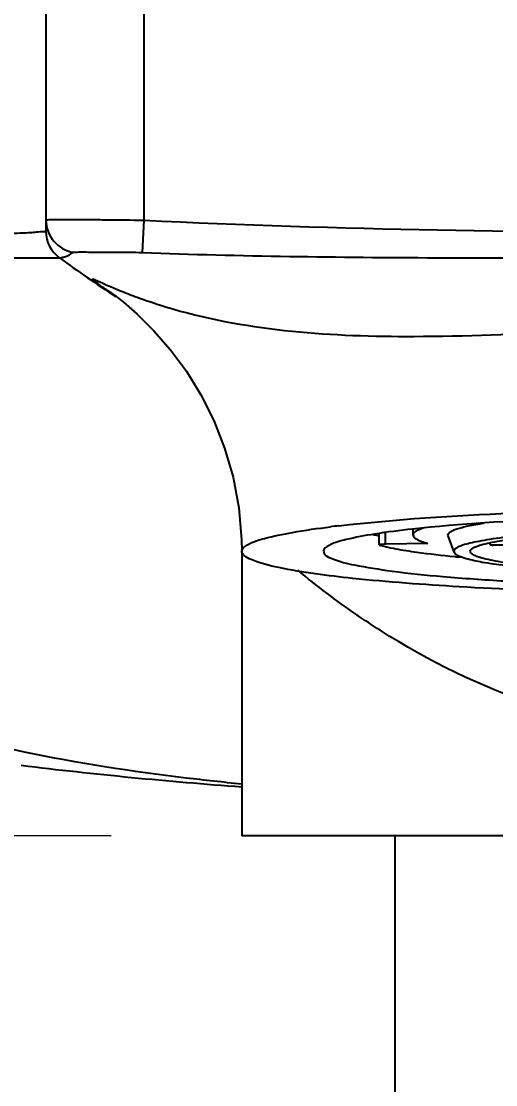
# Model space of a CAD drawing. Extents: x 1777 to 3131, y 3495 to 4487.
# Drawn here: x 2077.49 to 2092.03, y 3732.18 to 3764.74 of the extents above; entities that cross this region are included whole.
import ezdxf

# ---------------------------------------------------------------- set-up
doc = ezdxf.new("R2010")
doc.units = 0
doc.header["$LTSCALE"] = 30
doc.header["$MEASUREMENT"] = 0
doc.header["$PDMODE"] = 3
doc.header["$PDSIZE"] = -10
doc.layers.get('0').update_dxf_attribs({"linetype": 'CONTINUOUS'})
doc.layers.get('DEFPOINTS').update_dxf_attribs({"linetype": 'CONTINUOUS'})
for name, color, linetype in [('80M24123JD01DXF_CONTINUOUS_LINE', 7, 'CONTINUOUS'), ('80T238080_DXF_CONTINUOUS_LINE', 7, 'CONTINUOUS'), ('J51311_DXF_CONTINUOUS_LINE', 7, 'CONTINUOUS')]:
    doc.layers.add(name, color=color, linetype=linetype)
doc.styles.add('Daelim Dimension', font='NanumGothic.ttf')
doc.dimstyles.new('DEFAULT', dxfattribs={"dimscale": 2, "dimtxt": 2, "dimasz": 2, "dimexe": 0, "dimexo": 2, "dimgap": 1, "dimtad": 1, "dimdec": 1, "dimzin": 9, "dimdsep": 46, "dimtxsty": 'Daelim Dimension', "dimcen": 0.5, "dimclrd": 252, "dimclre": 252, "dimclrt": 3, "dimadec": 1, "dimazin": 0, "dimtfac": 1, "dimtdec": 1, "dimtix": 1, "dimtmove": 0, "dimatfit": 3, "dimfxl": 0, "dimtolj": 1, "dimtzin": 1, "dimlwd": 9, "dimlwe": 9, "dimarcsym": 0})

# ---------------------------------------------------------------- blocks, each defined once
blk = doc.blocks.new('*D78')
at = {"color": 5, "lineweight": 9, "ltscale": 0.5}
for p, q in [((2074.996, 3836.681), (1968.086, 3836.681)), ((1970.086, 3832.681), (1970.086, 3743.803)), ((2080.246, 3739.803), (1968.086, 3739.803))]:
    blk.add_line(p, q, dxfattribs=at)
at = {"color": 5, "ltscale": 0.5}
for points in [[(1969.419, 3832.681), (1970.753, 3832.681), (1970.086, 3836.681)], [(1969.419, 3743.803), (1970.753, 3743.803), (1970.086, 3739.803)]]:
    blk.add_solid(points, dxfattribs=at)
at = {"layer": 'DEFPOINTS', "color": 0, "ltscale": 0.5}
for p in [(2078.996, 3836.681), (1970.086, 3739.803), (2084.246, 3739.803)]:
    blk.add_point(p, dxfattribs=at)
at = {"color": 7, "ltscale": 0.5, "insert": (1962.643, 3788.242), "char_height": 10, "attachment_point": 5, "rotation": 90, "style": 'Daelim Dimension'}
blk.add_mtext('\\A1;97', dxfattribs=at)

msp = doc.modelspace()

# ---------------------------------------------------------------- linework, layer by layer
at = {"layer": '80M24123JD01DXF_CONTINUOUS_LINE', "color": 7, "linetype": 'Continuous'}
for p, q in [((2089.496, 3749.01), (2089.496, 3749.193)), ((2088.456, 3748.706), (2088.456, 3749.05)), ((2090.568, 3748.986), (2090.564, 3749.01)), ((2090.75, 3748.488), (2090.568, 3748.986)), ((2088.456, 3748.706), (2088.469, 3748.699)), ((2089.948, 3748.754), (2088.649, 3748.727)), ((2091.855, 3748.713), (2092.317, 3748.713)), ((2092.433, 3748.696), (2091.95, 3748.696)), ((2090.746, 3748.512), (2090.75, 3748.488)), ((2091.25, 3748.488), (2091.246, 3748.512))]:
    msp.add_line(p, q, dxfattribs=at)
at = {"layer": '80M24123JD01DXF_CONTINUOUS_LINE', "color": 9, "linetype": 'Continuous'}
msp.add_line((2088.649, 3748.727), (2088.649, 3749.077), dxfattribs=at)
at = {"layer": '80M24123JD01DXF_CONTINUOUS_LINE', "color": 7, "linetype": 'Continuous'}
for centre, radius, start, end in [((2094.087, 3749.111), 2.267, 188.6145, 190.1022), ((2093.307, 3756.382), 7.805, 259.2825, 259.9939), ((2091.066, 3748.791), 0.45, 237.6148, 240.0241)]:
    msp.add_arc(centre, radius, start, end, dxfattribs=at)
for points, knots in [([(2089.804, 3749.222), (2089.758, 3749.207), (2089.678, 3749.176), (2089.567, 3749.12), (2089.496, 3749.054), (2089.496, 3749.01)], [0, 0, 0, 0, 0.37361, 0.658398, 1, 1, 1, 1]), ([(2090.564, 3749.01), (2090.564, 3749.049), (2090.628, 3749.108), (2090.727, 3749.158), (2090.85, 3749.205), (2091.005, 3749.249), (2091.275, 3749.313), (2091.496, 3749.352), (2091.654, 3749.377)], [0, 0, 0, 0, 0.100181, 0.183873, 0.293688, 0.430334, 0.593869, 1, 1, 1, 1]), ([(2089.496, 3749.01), (2089.496, 3748.986), (2089.528, 3748.93), (2089.622, 3748.87), (2089.766, 3748.808), (2089.882, 3748.772), (2089.948, 3748.754)], [0, 0, 0, 0, 0.131244, 0.329314, 0.617028, 1, 1, 1, 1]), ([(2092.649, 3748.979), (2092.377, 3748.95), (2091.995, 3748.903), (2091.525, 3748.823), (2091.253, 3748.766), (2091.039, 3748.708), (2090.899, 3748.655), (2090.818, 3748.609), (2090.77, 3748.573), (2090.746, 3748.535), (2090.746, 3748.512)], [0, 0, 0, 0, 0.410393, 0.576617, 0.715429, 0.826193, 0.908856, 0.940005, 0.964875, 1, 1, 1, 1]), ([(2091.246, 3748.512), (2091.246, 3748.537), (2091.277, 3748.578), (2091.333, 3748.616), (2091.431, 3748.665), (2091.601, 3748.72), (2091.858, 3748.782), (2092.184, 3748.841), (2092.745, 3748.923), (2093.199, 3748.97), (2093.522, 3748.999)], [0, 0, 0, 0, 0.032489, 0.05671, 0.08757, 0.170425, 0.282046, 0.421998, 0.589286, 1, 1, 1, 1]), ([(2088.649, 3748.727), (2088.623, 3748.727), (2088.576, 3748.725), (2088.517, 3748.721), (2088.479, 3748.716), (2088.462, 3748.711), (2088.456, 3748.708), (2088.456, 3748.706)], [0, 0, 0, 0, 0.392944, 0.710391, 0.918105, 0.974214, 1, 1, 1, 1]), ([(2088.469, 3748.699), (2088.526, 3748.684), (2088.795, 3748.619), (2089.069, 3748.57), (2089.285, 3748.535)], [0, 0, 0, 0, 0.212594, 1, 1, 1, 1]), ([(2089.285, 3748.535), (2089.394, 3748.518), (2089.888, 3748.445), (2090.385, 3748.389), (2090.773, 3748.351)], [0, 0, 0, 0, 0.219965, 1, 1, 1, 1]), ([(2090.75, 3748.488), (2090.752, 3748.481), (2090.77, 3748.449), (2090.8, 3748.426), (2090.824, 3748.411)], [0, 0, 0, 0, 0.200595, 1, 1, 1, 1]), ([(2090.773, 3748.351), (2090.788, 3748.35), (2090.86, 3748.345), (2090.932, 3748.344), (2090.989, 3748.344)], [0, 0, 0, 0, 0.208329, 1, 1, 1, 1]), ([(2090.841, 3748.401), (2090.858, 3748.391), (2090.947, 3748.346), (2091.042, 3748.316), (2091.119, 3748.294)], [0, 0, 0, 0, 0.19797, 1, 1, 1, 1]), ([(2091.119, 3748.294), (2091.283, 3748.248), (2091.678, 3748.168), (2092.364, 3748.072), (2093.224, 3747.984), (2094.649, 3747.879), (2096.674, 3747.793), (2099.246, 3747.759), (2101.818, 3747.793), (2103.843, 3747.879), (2105.268, 3747.985), (2106.128, 3748.072), (2106.813, 3748.168), (2107.209, 3748.248), (2107.372, 3748.294)], [0, 0, 0, 0, 0.031246, 0.074036, 0.127412, 0.190087, 0.336937, 0.500032, 0.663123, 0.809959, 0.872625, 0.92599, 0.968767, 1, 1, 1, 1]), ([(2099.246, 3747.814), (2098.736, 3747.814), (2097.736, 3747.823), (2096.283, 3747.859), (2094.938, 3747.919), (2093.752, 3747.999), (2092.883, 3748.084), (2092.3, 3748.163), (2091.955, 3748.222), (2091.678, 3748.282), (2091.468, 3748.345), (2091.328, 3748.404), (2091.261, 3748.46), (2091.25, 3748.488)], [0, 0, 0, 0, 0.189189, 0.371458, 0.54018, 0.689212, 0.813186, 0.864372, 0.907758, 0.943014, 0.969954, 0.988657, 1, 1, 1, 1])]:
    msp.add_open_spline(points, degree=3, knots=knots, dxfattribs=at)
at = {"layer": '80T238080_DXF_CONTINUOUS_LINE', "color": 9, "linetype": 'Continuous'}
for p, q in [((2081.246, 3769.803), (2081.246, 3758.647)), ((2081.246, 3758.647), (2081.198, 3757.662))]:
    msp.add_line(p, q, dxfattribs=at)
at = {"layer": '80T238080_DXF_CONTINUOUS_LINE', "color": 7, "linetype": 'Continuous'}
for p, q in [((2078.246, 3768.803), (2078.246, 3758.308)), ((2081.04, 3755.775), (2081.554, 3755.268)), ((2084.246, 3748.512), (2084.246, 3739.803)), ((2114.245, 3739.803), (2084.246, 3739.803))]:
    msp.add_line(p, q, dxfattribs=at)
for points in [[(2080.255, 3756.42), (2080.24, 3756.43), (2080.253, 3756.421), (2080.344, 3756.354), (2080.609, 3756.147), (2081.04, 3755.775)], [(2081.554, 3755.268), (2082.063, 3754.683), (2082.548, 3754.028), (2082.993, 3753.304), (2083.388, 3752.518), (2083.719, 3751.675), (2083.978, 3750.782), (2084.154, 3749.845), (2084.239, 3748.876), (2084.246, 3748.512)]]:
    msp.add_lwpolyline(points, dxfattribs=at)
at = {"layer": '80T238080_DXF_CONTINUOUS_LINE', "color": 9, "linetype": 'Continuous'}
for centre, radius, start, end in [((2079.245, 3758.654), 0.999, 180.0025, 260.9336), ((2086.45, 3771.02), 15.691, 249.1335, 250.5701), ((2086.654, 3771.606), 16.311, 250.5778, 253.9154)]:
    msp.add_arc(centre, radius, start, end, dxfattribs=at)
at = {"layer": '80T238080_DXF_CONTINUOUS_LINE', "color": 7, "linetype": 'Continuous'}
for centre, radius, start, end in [((2079.246, 3758.308), 1, 180, 233.9692), ((2099.246, 3785.803), 35, 233.9682, 237.3947), ((2091.332, 3714.103), 35.43, 96.668, 97.0748), ((2090.727, 3763.298), 14.484, 260.2042, 260.8031), ((2090.949, 3764.652), 15.856, 260.7961, 260.9285), ((2094.533, 3881.995), 141.068, 263.06034, 265.81782)]:
    msp.add_arc(centre, radius, start, end, dxfattribs=at)
at = {"layer": '80T238080_DXF_CONTINUOUS_LINE', "color": 9, "linetype": 'Continuous'}
for points, knots in [([(2078.246, 3758.654), (2078.246, 3758.659), (2078.274, 3758.663), (2078.338, 3758.67), (2078.514, 3758.669), (2078.781, 3758.67), (2079.152, 3758.669), (2079.6, 3758.668), (2080.308, 3758.666), (2080.863, 3758.659), (2081.246, 3758.647)], [0, 0, 0, 0, 0.005355, 0.019816, 0.076698, 0.169043, 0.293326, 0.444785, 0.61753, 1, 1, 1, 1]), ([(2054.387, 3758.079), (2055.869, 3758.085), (2058.816, 3758.095), (2063.179, 3758.102), (2067.361, 3758.111), (2071.138, 3758.125), (2073.917, 3758.156), (2075.702, 3758.197), (2076.681, 3758.225), (2077.345, 3758.26), (2077.9, 3758.275), (2078.029, 3758.308), (2078.27, 3758.3), (2078.246, 3758.308)], [0, 0, 0, 0, 0.186242, 0.37051, 0.54863, 0.711861, 0.845779, 0.897293, 0.937456, 0.966694, 0.986017, 0.996698, 1, 1, 1, 1]), ([(2078.657, 3757.499), (2078.678, 3757.492), (2078.742, 3757.514), (2078.892, 3757.541), (2079.012, 3757.613), (2079.087, 3757.668)], [0, 0, 0, 0, 0.139688, 0.401581, 1, 1, 1, 1]), ([(2079.087, 3757.668), (2079.104, 3757.679), (2079.176, 3757.673), (2079.304, 3757.681), (2079.506, 3757.676), (2079.881, 3757.676), (2080.453, 3757.676), (2080.936, 3757.672), (2081.198, 3757.662)], [0, 0, 0, 0, 0.028699, 0.092945, 0.18909, 0.313004, 0.627536, 1, 1, 1, 1]), ([(2081.198, 3757.662), (2084.203, 3757.545), (2090.221, 3757.484), (2096.236, 3757.494), (2099.246, 3757.494)], [0, 0, 0, 0, 0.499801, 1, 1, 1, 1]), ([(2077.587, 3742.364), (2075.183, 3742.863), (2071.656, 3743.894), (2067.307, 3745.984), (2064.302, 3747.826), (2061.483, 3749.877), (2057.939, 3752.886), (2055.604, 3755.56), (2054.39, 3757.562)], [0, 0, 0, 0, 0.259265, 0.384952, 0.50876, 0.631119, 0.752683, 1, 1, 1, 1]), ([(2054.39, 3757.562), (2055.887, 3757.558), (2058.866, 3757.554), (2063.277, 3757.549), (2067.503, 3757.547), (2070.825, 3757.538), (2073.219, 3757.528), (2074.723, 3757.519), (2075.979, 3757.51), (2076.979, 3757.503), (2077.716, 3757.501), (2078.19, 3757.497), (2078.435, 3757.501), (2078.568, 3757.495), (2078.603, 3757.505), (2078.663, 3757.495), (2078.657, 3757.499)], [0, 0, 0, 0, 0.185128, 0.368288, 0.54528, 0.707529, 0.77892, 0.841308, 0.89333, 0.934374, 0.964688, 0.985032, 0.991783, 0.996437, 0.999132, 1, 1, 1, 1]), ([(2080.283, 3756.398), (2080.181, 3756.466), (2080.042, 3756.56), (2079.873, 3756.679), (2079.787, 3756.742), (2079.722, 3756.794), (2079.691, 3756.818), (2079.663, 3756.85), (2079.701, 3756.847), (2079.736, 3756.829), (2079.811, 3756.8), (2079.908, 3756.756), (2080.102, 3756.67), (2080.42, 3756.532), (2080.699, 3756.42), (2080.861, 3756.358)], [0, 0, 0, 0, 0.179588, 0.247186, 0.300097, 0.338365, 0.362043, 0.37155, 0.379374, 0.401437, 0.438699, 0.49155, 0.560331, 0.746891, 1, 1, 1, 1]), ([(2082.135, 3755.933), (2084.515, 3755.245), (2088.634, 3754.984), (2094.333, 3755.247), (2097.579, 3755.335), (2099.246, 3755.335)], [0, 0, 0, 0, 0.433018, 0.708668, 1, 1, 1, 1]), ([(2088.486, 3746.094), (2088.244, 3746.248), (2087.377, 3746.823), (2086.546, 3747.452), (2085.965, 3747.93)], [0, 0, 0, 0, 0.275963, 1, 1, 1, 1]), ([(2099.246, 3742.803), (2097.22, 3742.804), (2093.406, 3743.455), (2089.973, 3745.147), (2088.486, 3746.094)], [0, 0, 0, 0, 0.534714, 1, 1, 1, 1]), ([(2084.238, 3741.385), (2083.671, 3741.441), (2081.443, 3741.682), (2079.224, 3742.024), (2077.587, 3742.364)], [0, 0, 0, 0, 0.253954, 1, 1, 1, 1])]:
    msp.add_open_spline(points, degree=3, knots=knots, dxfattribs=at)
msp.add_open_spline([(2081.246, 3758.647), (2087.24, 3758.361), (2093.244, 3758.278), (2099.246, 3758.278)], degree=3, dxfattribs=at)
at = {"layer": '80T238080_DXF_CONTINUOUS_LINE', "color": 7, "linetype": 'Continuous'}
for points, knots in [([(2087.218, 3749.293), (2088.977, 3749.499), (2092.988, 3749.74), (2097.002, 3749.819), (2099.246, 3749.819)], [0, 0, 0, 0, 0.441159, 1, 1, 1, 1]), ([(2095.694, 3749.556), (2095.102, 3749.541), (2093.028, 3749.472), (2090.953, 3749.353), (2089.479, 3749.192)], [0, 0, 0, 0, 0.28532, 1, 1, 1, 1]), ([(2084.246, 3748.512), (2084.246, 3748.6), (2084.522, 3748.792), (2085.031, 3748.936), (2085.903, 3749.124), (2086.577, 3749.214), (2086.968, 3749.263)], [0, 0, 0, 0, 0.092153, 0.285415, 0.589421, 1, 1, 1, 1]), ([(2089.479, 3749.192), (2089.088, 3749.149), (2088.414, 3749.069), (2087.535, 3748.899), (2087.035, 3748.77), (2086.746, 3748.597), (2086.746, 3748.512)], [0, 0, 0, 0, 0.411692, 0.717469, 0.911218, 1, 1, 1, 1]), ([(2085.38, 3748.013), (2085.092, 3748.074), (2084.719, 3748.166), (2084.337, 3748.345), (2084.246, 3748.463), (2084.246, 3748.512)], [0, 0, 0, 0, 0.690432, 0.885404, 1, 1, 1, 1]), ([(2086.746, 3748.512), (2086.746, 3748.405), (2087.159, 3748.212), (2087.808, 3748.063), (2088.993, 3747.875), (2090.513, 3747.724), (2092.39, 3747.592), (2095.333, 3747.46), (2097.651, 3747.423), (2099.246, 3747.423)], [0, 0, 0, 0, 0.025372, 0.083921, 0.176507, 0.30017, 0.450401, 0.621525, 1, 1, 1, 1]), ([(2099.246, 3747.205), (2097.792, 3747.205), (2095.01, 3747.24), (2091.139, 3747.39), (2087.968, 3747.628), (2086.125, 3747.856), (2085.38, 3748.013)], [0, 0, 0, 0, 0.313561, 0.600251, 0.835646, 1, 1, 1, 1])]:
    msp.add_open_spline(points, degree=3, knots=knots, dxfattribs=at)
at = {"layer": 'J51311_DXF_CONTINUOUS_LINE', "color": 7, "linetype": 'Continuous'}
msp.add_line((2088.946, 3727.803), (2088.946, 3739.803), dxfattribs=at)

# ---------------------------------------------------------------- dimensions: what is measured, and where the dimension line sits
at = {"color": 5, "ltscale": 0.5}
dim = msp.add_linear_dim(base=(1970.086, 3739.803), p1=(2078.996, 3836.681), p2=(2084.246, 3739.803), angle=90, dimstyle='DEFAULT', override={"dimtxt": 5, "dimexe": 1, "dimdec": 0, "dimclrd": 5, "dimclre": 5, "dimclrt": 7}, dxfattribs=at)
dim.commit()
dim.dimension.update_dxf_attribs({"geometry": '*D78', "text_midpoint": (1962.643, 3788.242)})

doc.saveas('drawing.dxf')
